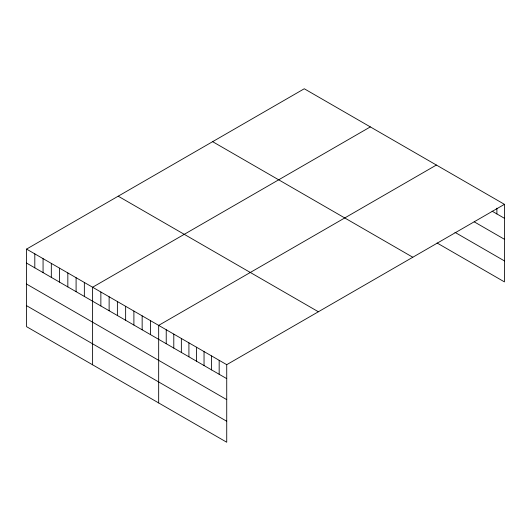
<?xml version="1.0" encoding="UTF-8"?>
<svg xmlns="http://www.w3.org/2000/svg" width="531" height="531" viewBox="0 0 531 531"><rect width="100%" height="100%" fill="white"/><g stroke="black" fill="none" stroke-linecap="round" stroke-linejoin="round"><path stroke-width="0.8" d="M504.45 204.335L226.73 364.678L226.73 442.237L26.55 326.665L26.55 249.099L304.27 88.763L504.45 204.335L504.45 281.901L437.079 242.999M370.333 126.902L92.606 287.238L92.606 364.804M436.389 165.041L158.669 325.377L158.669 402.943M492.078 211.159L504.45 218.301M474.203 221.825L504.45 239.289M454.954 232.332L504.45 260.913M212.626 141.671L412.799 257.243M118.201 196.191L318.374 311.763M26.55 249.099L226.73 364.678M26.55 263.071L226.73 378.643M26.55 284.058L226.73 399.631M26.55 305.677L226.73 421.256M496.89 208.185L496.89 213.94M219.17 360.31L219.17 374.275M211.603 355.943L211.603 369.915M204.043 351.575L204.043 365.547M196.483 347.208L196.483 361.18M188.917 342.847L188.917 356.812M181.356 338.479L181.356 352.445M173.79 334.112L173.79 348.084M166.23 329.744L166.23 343.716M150.412 320.611L150.412 334.583M142.155 315.845L142.155 329.817M133.898 311.08L133.898 325.045M125.641 306.307L125.641 320.279M117.384 301.542L117.384 315.514M109.127 296.776L109.127 310.748M100.863 292.01L100.863 305.975M84.349 282.472L84.349 296.444M76.092 277.706L76.092 291.678M67.835 272.941L67.835 286.906M59.578 268.168L59.578 282.14M51.321 263.403L51.321 277.374M43.064 258.637L43.064 272.609M34.807 253.871L34.807 267.836"/></g></svg>
